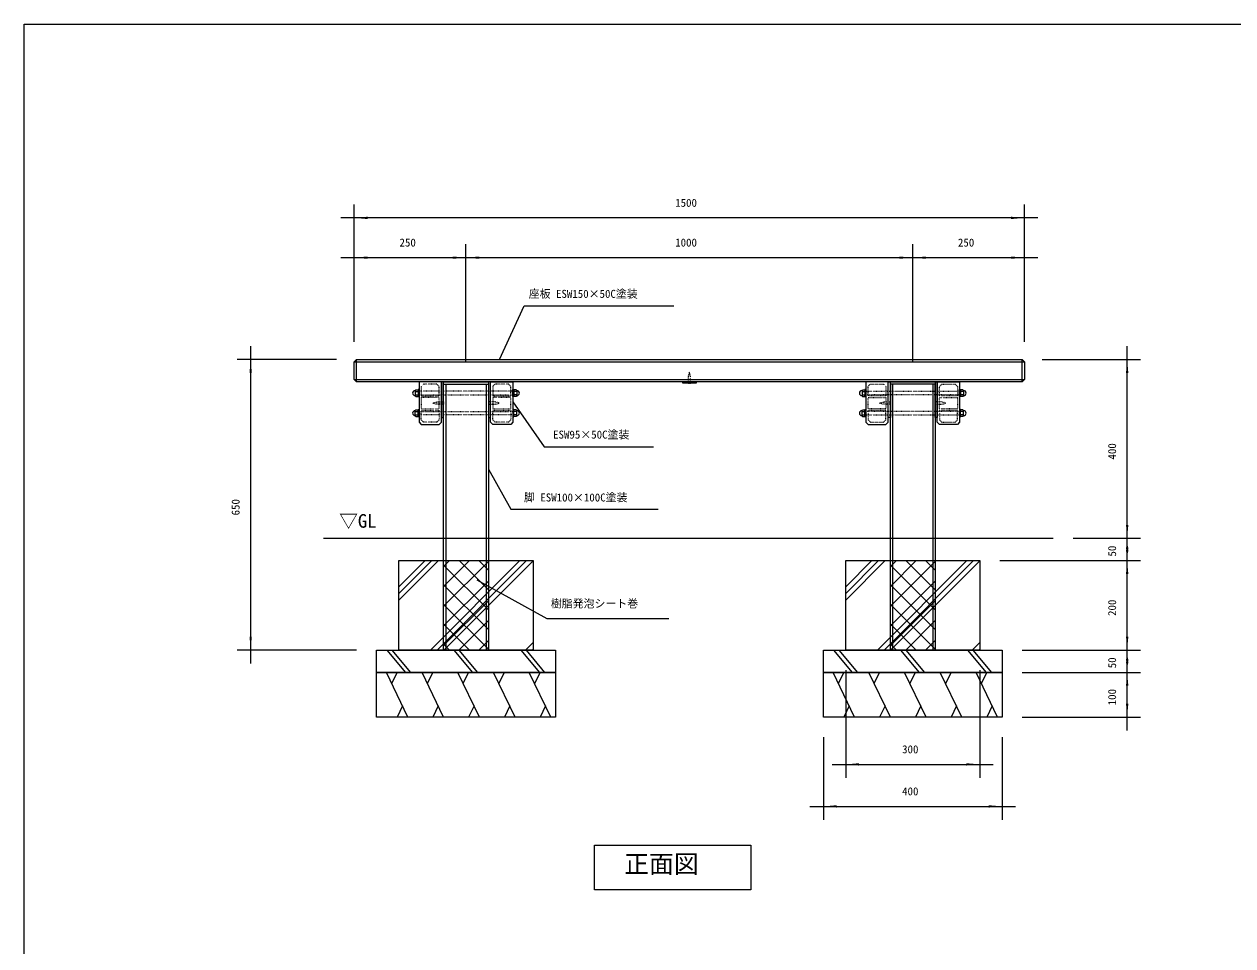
# Model space of a CAD drawing. Units: millimetres, scale not verified. Extents: x -2925 to 2925, y -2062 to 2062.
# Drawn here: x -2925 to -220, y 0 to 2062 of the extents above; entities that cross this region are included whole.
import ezdxf
from ezdxf.enums import TextEntityAlignment as Align

# ---------------------------------------------------------------- set-up
doc = ezdxf.new("R2010")
doc.units = ezdxf.units.MM
doc.header["$LTSCALE"] = 10
doc.linetypes.add('USER5', pattern=[0.208282, 0.069427, -0.138855])
doc.layers.add('0-1_IMPORTED', color=30, linetype='Continuous', lineweight=18)
doc.styles.add('ＭＳ ゴシック', font='')
doc.styles.get('ＭＳ ゴシック').set_extended_font_data('MS Gothic')

msp = doc.modelspace()

# ---------------------------------------------------------------- linework, layer by layer
at = {"layer": '0-1_IMPORTED', "color": 1}
for p, q in [((-2186, 1352), (-2186, 1659)), ((-686, 1352), (-686, 1659)), ((-2186, 1629), (-2216, 1629)), ((-686, 1629), (-2186, 1629)), ((-656, 1629), (-686, 1629)), ((-2186, 1352), (-2186, 1570)), ((-1936, 1307), (-1936, 1570)), ((-1936, 1307), (-1936, 1570)), ((-936, 1307), (-936, 1570)), ((-936, 1307), (-936, 1570)), ((-686, 1352), (-686, 1570)), ((-2216, 1540), (-2186, 1540)), ((-2186, 1540), (-1936, 1540)), ((-1966, 1540), (-1936, 1540)), ((-1936, 1540), (-1906, 1540)), ((-1936, 1540), (-936, 1540)), ((-966, 1540), (-936, 1540)), ((-936, 1540), (-906, 1540)), ((-936, 1540), (-686, 1540)), ((-686, 1540), (-656, 1540)), ((-2418, 1312), (-2418, 1342)), ((-456, 1312), (-456, 1342)), ((-2226, 1312), (-2448, 1312)), ((-2418, 662), (-2418, 1312)), ((-646, 1312), (-426, 1312)), ((-456, 912), (-456, 1312)), ((-456, 912), (-456, 942)), ((-577, 912), (-426, 912)), ((-577, 912), (-426, 912)), ((-456, 862), (-456, 912)), ((-456, 882), (-456, 912)), ((-456, 862), (-456, 892)), ((-741, 862), (-426, 862)), ((-741, 862), (-426, 862)), ((-456, 662), (-456, 862)), ((-456, 832), (-456, 862)), ((-1911.83, 819.09), (-1755.35, 732.65)), ((-1755.35, 732.65), (-1482, 732.65)), ((-456, 662), (-456, 692)), ((-2181, 662), (-2448, 662)), ((-2418, 632), (-2418, 662)), ((-691, 662), (-426, 662)), ((-691, 662), (-426, 662)), ((-456, 612), (-456, 662)), ((-456, 632), (-456, 662)), ((-456, 612), (-456, 642)), ((-1086, 617), (-1086, 376)), ((-786, 617), (-786, 376)), ((-691, 612), (-426, 612)), ((-691, 612), (-426, 612)), ((-456, 512), (-456, 612)), ((-456, 582), (-456, 612)), ((-691, 512), (-426, 512)), ((-456, 482), (-456, 512)), ((-1136, 467), (-1136, 282)), ((-736, 467), (-736, 282)), ((-1116, 406), (-1086, 406)), ((-1086, 406), (-786, 406)), ((-786, 406), (-756, 406)), ((-1166, 312), (-1136, 312)), ((-1136, 312), (-736, 312)), ((-736, 312), (-706, 312))]:
    msp.add_line(p, q, dxfattribs=at)
at = {"layer": '0-1_IMPORTED'}
for p, q in [((-2186, 1307), (-2181, 1312)), ((-2186, 1267), (-2186, 1307)), ((-2186, 1307), (-686, 1307)), ((-2181, 1312), (-691, 1312)), ((-2181, 1262), (-2181, 1312)), ((-691, 1312), (-686, 1307)), ((-691, 1262), (-691, 1312)), ((-686, 1307), (-686, 1267)), ((-2181, 1262), (-2186, 1267)), ((-2186, 1267), (-686, 1267)), ((-691, 1262), (-2181, 1262)), ((-1981, 1258), (-1981, 662)), ((-1891, 1258), (-1891, 662)), ((-981, 1258), (-981, 662)), ((-891, 1258), (-891, 662)), ((-686, 1267), (-691, 1262)), ((-2049.75, 1242.75), (-2049.5, 1242.75)), ((-2049.75, 1231.25), (-2049.5, 1231.25)), ((-2049.5, 1242.75), (-2048.49, 1244.5)), ((-2049.5, 1242.75), (-2049.5, 1231.25)), ((-2049.5, 1240.74), (-2043, 1240.74)), ((-2049.5, 1233.26), (-2043, 1233.26)), ((-2049.5, 1231.25), (-2048.49, 1229.5)), ((-2048.49, 1244.5), (-2044.01, 1244.5)), ((-2048.49, 1229.5), (-2044.01, 1229.5)), ((-2043, 1242.75), (-2044.01, 1244.5)), ((-2043, 1231.25), (-2044.01, 1229.5)), ((-2043, 1242.75), (-2043, 1231.25)), ((-1829, 1242.75), (-1827.99, 1244.5)), ((-1829, 1242.75), (-1829, 1231.25)), ((-1822.5, 1240.74), (-1829, 1240.74)), ((-1822.5, 1233.26), (-1829, 1233.26)), ((-1829, 1231.25), (-1827.99, 1229.5)), ((-1823.51, 1244.5), (-1827.99, 1244.5)), ((-1823.51, 1229.5), (-1827.99, 1229.5)), ((-1822.5, 1242.75), (-1823.51, 1244.5)), ((-1822.5, 1231.25), (-1823.51, 1229.5)), ((-1822.25, 1242.75), (-1822.5, 1242.75)), ((-1822.5, 1242.75), (-1822.5, 1231.25)), ((-1822.25, 1231.25), (-1822.5, 1231.25)), ((-1049.75, 1242.75), (-1049.5, 1242.75)), ((-1049.75, 1231.25), (-1049.5, 1231.25)), ((-1049.5, 1242.75), (-1048.49, 1244.5)), ((-1049.5, 1242.75), (-1049.5, 1231.25)), ((-1049.5, 1240.74), (-1043, 1240.74)), ((-1049.5, 1233.26), (-1043, 1233.26)), ((-1049.5, 1231.25), (-1048.49, 1229.5)), ((-1048.49, 1244.5), (-1044.01, 1244.5)), ((-1048.49, 1229.5), (-1044.01, 1229.5)), ((-1043, 1242.75), (-1044.01, 1244.5)), ((-1043, 1231.25), (-1044.01, 1229.5)), ((-1043, 1242.75), (-1043, 1231.25)), ((-829, 1242.75), (-827.99, 1244.5)), ((-829, 1242.75), (-829, 1231.25)), ((-822.5, 1240.74), (-829, 1240.74)), ((-822.5, 1233.26), (-829, 1233.26)), ((-829, 1231.25), (-827.99, 1229.5)), ((-823.51, 1244.5), (-827.99, 1244.5)), ((-823.51, 1229.5), (-827.99, 1229.5)), ((-822.5, 1242.75), (-823.51, 1244.5)), ((-822.5, 1231.25), (-823.51, 1229.5)), ((-822.25, 1242.75), (-822.5, 1242.75)), ((-822.5, 1242.75), (-822.5, 1231.25)), ((-822.25, 1231.25), (-822.5, 1231.25)), ((-2049.75, 1197.75), (-2049.5, 1197.75)), ((-2049.5, 1197.75), (-2048.49, 1199.5)), ((-2049.5, 1186.25), (-2049.5, 1197.75)), ((-2049.5, 1195.74), (-2043, 1195.74)), ((-2048.49, 1199.5), (-2044.01, 1199.5)), ((-2043, 1197.75), (-2044.01, 1199.5)), ((-2043, 1186.25), (-2043, 1197.75)), ((-1829, 1197.75), (-1827.99, 1199.5)), ((-1829, 1186.25), (-1829, 1197.75)), ((-1822.5, 1195.74), (-1829, 1195.74)), ((-1823.51, 1199.5), (-1827.99, 1199.5)), ((-1822.5, 1197.75), (-1823.51, 1199.5)), ((-1822.25, 1197.75), (-1822.5, 1197.75)), ((-1822.5, 1186.25), (-1822.5, 1197.75)), ((-1049.75, 1197.75), (-1049.5, 1197.75)), ((-1049.5, 1197.75), (-1048.49, 1199.5)), ((-1049.5, 1186.25), (-1049.5, 1197.75)), ((-1049.5, 1195.74), (-1043, 1195.74)), ((-1048.49, 1199.5), (-1044.01, 1199.5)), ((-1043, 1197.75), (-1044.01, 1199.5)), ((-1043, 1186.25), (-1043, 1197.75)), ((-829, 1197.75), (-827.99, 1199.5)), ((-829, 1186.25), (-829, 1197.75)), ((-822.5, 1195.74), (-829, 1195.74)), ((-823.51, 1199.5), (-827.99, 1199.5)), ((-822.5, 1197.75), (-823.51, 1199.5)), ((-822.25, 1197.75), (-822.5, 1197.75)), ((-822.5, 1186.25), (-822.5, 1197.75)), ((-2049.75, 1186.25), (-2049.5, 1186.25)), ((-2049.5, 1188.26), (-2043, 1188.26)), ((-2049.5, 1186.25), (-2048.49, 1184.5)), ((-2048.49, 1184.5), (-2044.01, 1184.5)), ((-2043, 1186.25), (-2044.01, 1184.5)), ((-1822.5, 1188.26), (-1829, 1188.26)), ((-1829, 1186.25), (-1827.99, 1184.5)), ((-1823.51, 1184.5), (-1827.99, 1184.5)), ((-1822.5, 1186.25), (-1823.51, 1184.5)), ((-1822.25, 1186.25), (-1822.5, 1186.25)), ((-1049.75, 1186.25), (-1049.5, 1186.25)), ((-1049.5, 1188.26), (-1043, 1188.26)), ((-1049.5, 1186.25), (-1048.49, 1184.5)), ((-1048.49, 1184.5), (-1044.01, 1184.5)), ((-1043, 1186.25), (-1044.01, 1184.5)), ((-822.5, 1188.26), (-829, 1188.26)), ((-829, 1186.25), (-827.99, 1184.5)), ((-823.51, 1184.5), (-827.99, 1184.5)), ((-822.5, 1186.25), (-823.51, 1184.5)), ((-822.25, 1186.25), (-822.5, 1186.25)), ((-2254.88, 912), (-622, 912)), ((-2086, 773.6), (-1997.6, 862)), ((-2086, 788.45), (-2012.45, 862)), ((-2086, 803.3), (-2027.3, 862)), ((-2015.17, 662), (-1815.17, 862)), ((-2000.32, 662), (-1800.32, 862)), ((-1986, 848.65), (-1972.65, 862)), ((-1986, 804.46), (-1928.46, 862)), ((-1986, 760.26), (-1886, 860.26)), ((-1886, 752.15), (-1986, 852.15)), ((-1985.47, 662), (-1786, 861.47)), ((-1886, 796.34), (-1951.66, 862)), ((-1886, 840.53), (-1907.47, 862)), ((-1086, 773.6), (-997.6, 862)), ((-1086, 788.45), (-1012.45, 862)), ((-1086, 803.3), (-1027.3, 862)), ((-1015.17, 662), (-815.17, 862)), ((-1000.32, 662), (-800.32, 862)), ((-986, 848.65), (-972.65, 862)), ((-986, 804.46), (-928.46, 862)), ((-986, 760.26), (-886, 860.26)), ((-886, 752.15), (-986, 852.15)), ((-985.47, 662), (-786, 861.47)), ((-886, 796.34), (-951.66, 862)), ((-886, 840.53), (-907.47, 862)), ((-1986, 716.07), (-1886, 816.07)), ((-986, 716.07), (-886, 816.07)), ((-1886, 707.95), (-1986, 807.95)), ((-886, 707.95), (-986, 807.95)), ((-1986, 671.87), (-1886, 771.87)), ((-1886, 663.76), (-1986, 763.76)), ((-986, 671.87), (-886, 771.87)), ((-886, 663.76), (-986, 763.76)), ((-1928.44, 662), (-1986, 719.56)), ((-1951.68, 662), (-1886, 727.68)), ((-928.44, 662), (-986, 719.56)), ((-951.68, 662), (-886, 727.68)), ((-1907.49, 662), (-1886, 683.49)), ((-1803.04, 662), (-1786, 679.04)), ((-907.49, 662), (-886, 683.49)), ((-803.04, 662), (-786, 679.04)), ((-2113.5, 662), (-2071.74, 612)), ((-2101.69, 662), (-2059.93, 612)), ((-1972.63, 662), (-1986, 675.37)), ((-1963.5, 662), (-1921.74, 612)), ((-1951.69, 662), (-1909.93, 612)), ((-1813.5, 662), (-1771.74, 612)), ((-1801.69, 662), (-1759.93, 612)), ((-1788.19, 662), (-1786, 664.19)), ((-1113.5, 662), (-1071.74, 612)), ((-1101.69, 662), (-1059.93, 612)), ((-972.63, 662), (-986, 675.37)), ((-963.5, 662), (-921.74, 612)), ((-951.69, 662), (-909.93, 612)), ((-813.5, 662), (-771.74, 612)), ((-801.69, 662), (-759.93, 612)), ((-788.19, 662), (-786, 664.19)), ((-2066, 512), (-2114.25, 612)), ((-2102.18, 587), (-2090.12, 612)), ((-1986, 512), (-2034.25, 612)), ((-2022.18, 587), (-2010.12, 612)), ((-1906, 512), (-1954.25, 612)), ((-1942.18, 587), (-1930.12, 612)), ((-1826, 512), (-1874.25, 612)), ((-1862.18, 587), (-1850.12, 612)), ((-1746, 512), (-1794.25, 612)), ((-1782.18, 587), (-1770.12, 612)), ((-1066, 512), (-1114.25, 612)), ((-1102.18, 587), (-1090.12, 612)), ((-986, 512), (-1034.25, 612)), ((-1022.18, 587), (-1010.12, 612)), ((-906, 512), (-954.25, 612)), ((-942.18, 587), (-930.12, 612)), ((-826, 512), (-874.25, 612)), ((-862.18, 587), (-850.12, 612)), ((-746, 512), (-794.25, 612)), ((-782.18, 587), (-770.12, 612)), ((-2078.06, 537), (-2090.12, 512)), ((-1998.06, 537), (-2010.12, 512)), ((-1918.06, 537), (-1930.12, 512)), ((-1838.06, 537), (-1850.12, 512)), ((-1758.06, 537), (-1770.12, 512)), ((-1078.06, 537), (-1090.12, 512)), ((-998.06, 537), (-1010.12, 512)), ((-918.06, 537), (-930.12, 512)), ((-838.06, 537), (-850.12, 512)), ((-758.06, 537), (-770.12, 512))]:
    msp.add_line(p, q, dxfattribs=at)
for points in [[(-2925, 2062.5), (2925, 2062.5), (2925, -2062.5), (-2925, -2062.5)], [(-2041, 1245), (-2043, 1245), (-2043, 1229), (-2041, 1229)], [(-2041, 1262), (-2041, 1172), (-2036, 1167), (-1996, 1167), (-1991, 1172), (-1991, 1262)], [(-1881, 1182), (-1881, 1257), (-1881, 1262), (-1886, 1262), (-1986, 1262), (-1991, 1262), (-1991, 1257), (-1991, 1182), (-1986, 1182), (-1986, 1257), (-1886, 1257), (-1886, 1182)], [(-1986, 1262), (-1886, 1262), (-1886, 662), (-1986, 662)], [(-1831, 1262), (-1831, 1172), (-1836, 1167), (-1876, 1167), (-1881, 1172), (-1881, 1262)], [(-1831, 1245), (-1829, 1245), (-1829, 1229), (-1831, 1229)], [(-1451, 1262), (-1421, 1262), (-1421, 1259), (-1451, 1259)], [(-1041, 1245), (-1043, 1245), (-1043, 1229), (-1041, 1229)], [(-1041, 1262), (-1041, 1172), (-1036, 1167), (-996, 1167), (-991, 1172), (-991, 1262)], [(-991, 1182), (-991, 1257), (-991, 1262), (-986, 1262), (-886, 1262), (-881, 1262), (-881, 1257), (-881, 1182), (-886, 1182), (-886, 1257), (-986, 1257), (-986, 1182)], [(-986, 1262), (-886, 1262), (-886, 662), (-986, 662)], [(-831, 1262), (-831, 1172), (-836, 1167), (-876, 1167), (-881, 1172), (-881, 1262)], [(-831, 1245), (-829, 1245), (-829, 1229), (-831, 1229)], [(-2041, 1184), (-2043, 1184), (-2043, 1200), (-2041, 1200)], [(-1831, 1184), (-1829, 1184), (-1829, 1200), (-1831, 1200)], [(-1041, 1184), (-1043, 1184), (-1043, 1200), (-1041, 1200)], [(-831, 1184), (-829, 1184), (-829, 1200), (-831, 1200)], [(-2086, 862), (-1786, 862), (-1786, 662), (-2086, 662)], [(-1986, 862), (-1886, 862), (-1886, 662), (-1986, 662)], [(-1086, 862), (-786, 862), (-786, 662), (-1086, 662)], [(-2136, 662), (-1736, 662), (-1736, 612), (-2136, 612)], [(-1136, 662), (-736, 662), (-736, 612), (-1136, 612)], [(-2136, 612), (-1736, 612), (-1736, 512), (-2136, 512)], [(-1136, 612), (-736, 612), (-736, 512), (-1136, 512)], [(-1648.7, 224.95), (-1298.7, 224.95), (-1298.7, 124.95), (-1648.7, 124.95)]]:
    msp.add_lwpolyline(points, close=True, dxfattribs=at)
at = {"layer": '0-1_IMPORTED', "color": 1}
for points in [[(-1861, 1312), (-1806, 1432), (-1471, 1432)], [(-1831, 1217), (-1761, 1117), (-1516, 1117)], [(-1886, 1067), (-1836, 977), (-1506, 977)]]:
    msp.add_lwpolyline(points, dxfattribs=at)
at = {"layer": '0-1_IMPORTED', "linetype": 'USER5'}
for points in [[(-1438.57, 1259), (-1433.43, 1259), (-1433.43, 1274), (-1436, 1283.45), (-1438.57, 1274)], [(-2036, 1252), (-2036, 1231), (-1996, 1231), (-1996, 1252), (-2001, 1257), (-2031, 1257)], [(-1876, 1252), (-1876, 1231), (-1836, 1231), (-1836, 1252), (-1841, 1257), (-1871, 1257)], [(-996, 1252), (-996, 1231), (-1036, 1231), (-1036, 1252), (-1031, 1257), (-1001, 1257)], [(-836, 1252), (-836, 1231), (-876, 1231), (-876, 1252), (-871, 1257), (-841, 1257)], [(-1831, 1241), (-2041, 1241), (-2041, 1233), (-1831, 1233)], [(-2036, 1227), (-2036, 1202), (-1996, 1202), (-1996, 1227)], [(-1876, 1227), (-1876, 1202), (-1836, 1202), (-1836, 1227)], [(-1041, 1241), (-831, 1241), (-831, 1233), (-1041, 1233)], [(-996, 1227), (-996, 1202), (-1036, 1202), (-1036, 1227)], [(-836, 1227), (-836, 1202), (-876, 1202), (-876, 1227)], [(-1831, 1188), (-2041, 1188), (-2041, 1196), (-1831, 1196)], [(-2036, 1177), (-2036, 1198), (-1996, 1198), (-1996, 1177), (-2001, 1172), (-2031, 1172)], [(-1986, 1217.07), (-1986, 1211.93), (-2001, 1211.93), (-2010.45, 1214.5), (-2001, 1217.07)], [(-1886, 1217.07), (-1886, 1211.93), (-1871, 1211.93), (-1861.55, 1214.5), (-1871, 1217.07)], [(-1876, 1177), (-1876, 1198), (-1836, 1198), (-1836, 1177), (-1841, 1172), (-1871, 1172)], [(-1041, 1188), (-831, 1188), (-831, 1196), (-1041, 1196)], [(-996, 1177), (-996, 1198), (-1036, 1198), (-1036, 1177), (-1031, 1172), (-1001, 1172)], [(-986, 1217.07), (-986, 1211.93), (-1001, 1211.93), (-1010.45, 1214.5), (-1001, 1217.07)], [(-886, 1217.07), (-886, 1211.93), (-871, 1211.93), (-861.55, 1214.5), (-871, 1217.07)], [(-836, 1177), (-836, 1198), (-876, 1198), (-876, 1177), (-871, 1172), (-841, 1172)]]:
    msp.add_lwpolyline(points, close=True, dxfattribs=at)
at = {"layer": '0-1_IMPORTED'}
for centre, start, end in [((-2049.75, 1237), 90, 270), ((-1822.25, 1237), 270, 90), ((-1049.75, 1237), 90, 270), ((-822.25, 1237), 270, 90), ((-2049.75, 1192), 90, 270), ((-1822.25, 1192), 270, 90), ((-1049.75, 1192), 90, 270), ((-822.25, 1192), 270, 90)]:
    msp.add_arc(centre, 5.75, start, end, dxfattribs=at)
at = {"layer": '0-1_IMPORTED', "color": 1}
for points in [[(-2186, 1629), (-2156, 1631.62), (-2156, 1626.38)], [(-686, 1629), (-716, 1626.38), (-716, 1631.62)], [(-2186, 1540), (-2156, 1542.62), (-2156, 1537.38)], [(-1936, 1540), (-1966, 1537.38), (-1966, 1542.62)], [(-1936, 1540), (-1906, 1542.62), (-1906, 1537.38)], [(-936, 1540), (-966, 1537.38), (-966, 1542.62)], [(-936, 1540), (-906, 1542.62), (-906, 1537.38)], [(-686, 1540), (-716, 1537.38), (-716, 1542.62)], [(-2418, 1312), (-2415.38, 1282), (-2420.62, 1282)], [(-456, 1312), (-453.38, 1282), (-458.62, 1282)], [(-456, 912), (-458.62, 942), (-453.38, 942)], [(-456, 912), (-453.38, 882), (-458.62, 882)], [(-456, 862), (-458.62, 892), (-453.38, 892)], [(-456, 862), (-453.38, 832), (-458.62, 832)], [(-2418, 662), (-2420.62, 692), (-2415.38, 692)], [(-456, 662), (-458.62, 692), (-453.38, 692)], [(-456, 662), (-453.38, 632), (-458.62, 632)], [(-456, 612), (-458.62, 642), (-453.38, 642)], [(-456, 612), (-453.38, 582), (-458.62, 582)], [(-456, 512), (-458.62, 542), (-453.38, 542)], [(-1086, 406), (-1056, 408.62), (-1056, 403.38)], [(-786, 406), (-816, 403.38), (-816, 408.62)], [(-1136, 312), (-1106, 314.62), (-1106, 309.38)], [(-736, 312), (-766, 309.38), (-766, 314.62)]]:
    msp.add_solid(points, dxfattribs=at)

# ---------------------------------------------------------------- texts
at = {"layer": '0-1_IMPORTED', "color": 7, "style": 'ＭＳ ゴシック'}
for s, height, p in [('1500', 17.91, (-1467.75, 1648.45)), ('250', 17.91, (-2084.81, 1559.45)), ('1000', 17.91, (-1467.75, 1559.45)), ('250', 17.91, (-834.81, 1559.45)), ('座板 ESW150×50C塗装', 17.91, (-1795.58, 1444.7)), ('ESW95×50C塗装', 17.91, (-1740.98, 1129.7)), ('脚 ESW100×100C塗装', 17.91, (-1806.2, 988.98)), ('▽GL', 30.52, (-2219.72, 926.47)), ('樹脂発泡シート巻', 17.91, (-1746.11, 751.6)), ('300', 17.91, (-959.81, 425.45)), ('400', 17.91, (-959.81, 331.45)), ('正面図', 40.7, (-1581.75, 150.65))]:
    msp.add_text(s, height=height, dxfattribs=at).set_placement(p, align=Align.BOTTOM_LEFT)
for s, p in [('400', (-475.44, 1088.19)), ('650', (-2437.45, 963.19)), ('50', (-475.44, 871.13)), ('200', (-475.44, 738.19)), ('50', (-475.44, 621.13)), ('100', (-475.44, 538.19))]:
    msp.add_text(s, height=17.91, rotation=90, dxfattribs=at).set_placement(p, align=Align.BOTTOM_LEFT)

doc.saveas('drawing.dxf')
